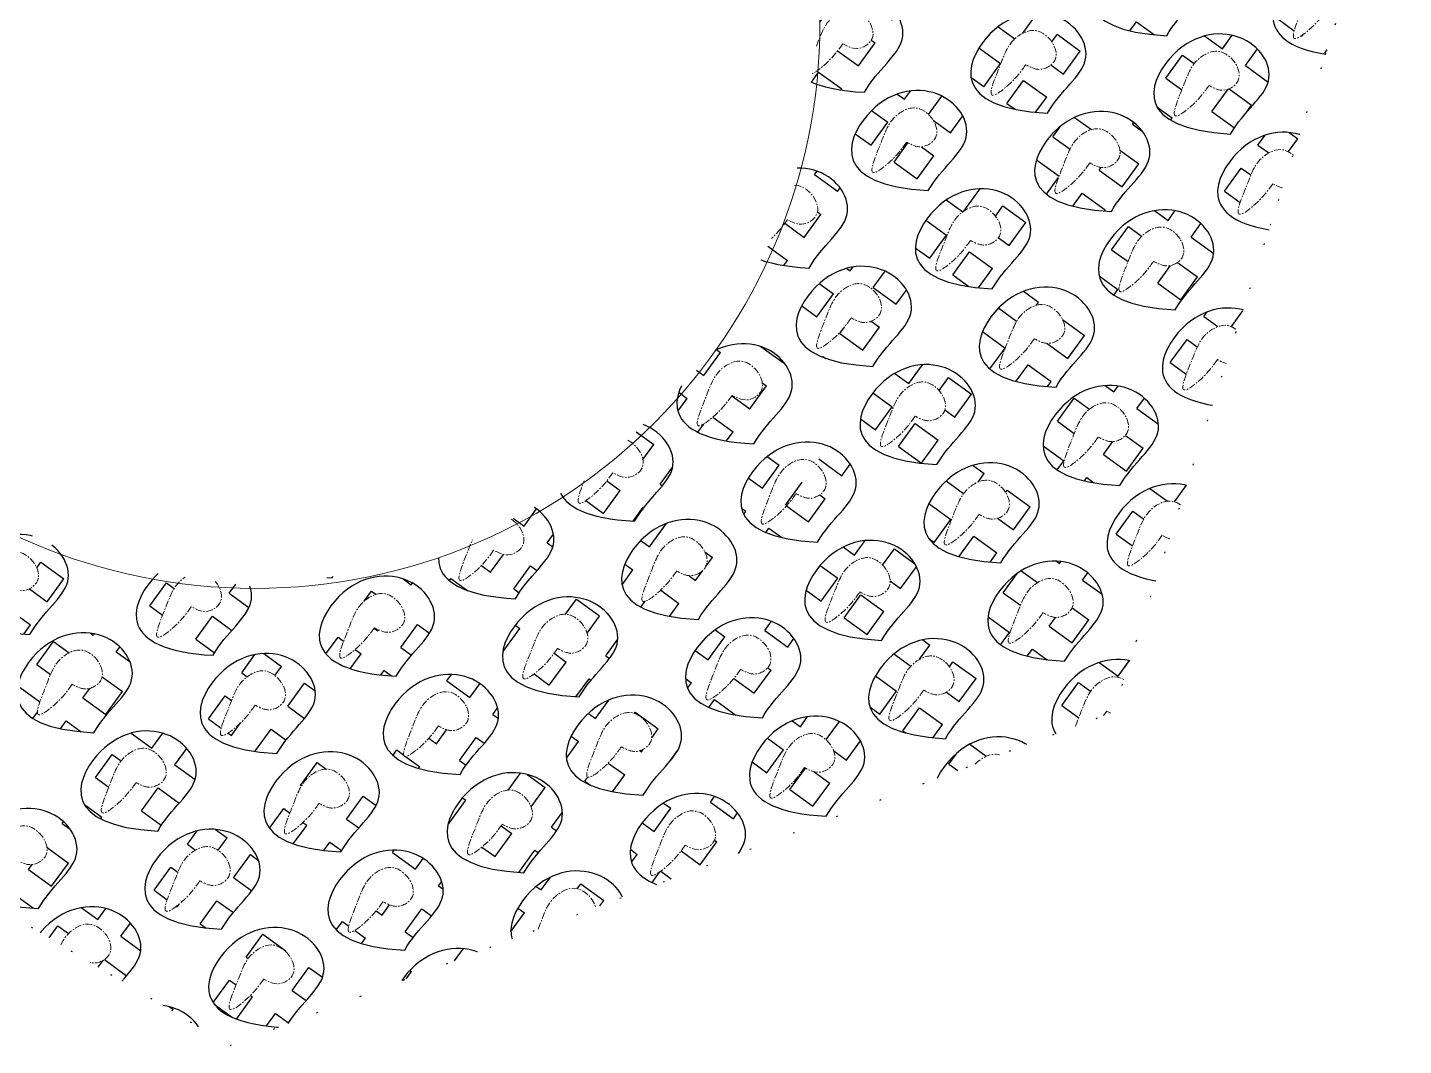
# Model space of a CAD drawing. Header units: metres. Extents: x 7423802 to 7424805, y 5547492 to 5548090.
# Drawn here: x 7424064.3 to 7424156.4, y 5547563.8 to 5547632 of the extents above; entities that cross this region are included whole.
import ezdxf
from ezdxf.lldxf.tags import DXFTag
from ezdxf.xclip import XClip

# ---------------------------------------------------------------- set-up
doc = ezdxf.new("R2010")
doc.units = ezdxf.units.M
doc.header["$XCLIPFRAME"] = 0
doc.linetypes.add('ACAD_ISO07W100', pattern=[3, 0, -3])
doc.linetypes.add('CENTER2', pattern=[1.125, 0.75, -0.125, 0.125, -0.125])
doc.layers.add('block1', color=7, linetype='Continuous')
doc.styles.get("Standard").update_dxf_attribs({"font": 'simplex.shx'})
tags = doc.linetypes.add('GAS_LINE', pattern='A,12.7,-5.08,["GAS",Standard,S=2.54,R=0,X=-2.54,Y=-1.27],-6.35', length=24.13).pattern_tags.tags
tags[6] = DXFTag(74, 10)

# ---------------------------------------------------------------- blocks, each defined once
blk = doc.blocks.new('hatch_spline')
at = {"transparency": 33554574}
h = blk.add_hatch(dxfattribs=at)
h.set_pattern_fill('SQUARE', color=2, angle=201)
h.set_pattern_definition([(201, (-7423979.264517278, -5547704.75986989), (1.137818239806329, -2.964117854128615), [3.175, -3.175]), (291, (-7423979.264517278, -5547704.75986989), (2.964117854128615, 1.137818239806329), [3.175, -3.175])])
edge = h.paths.add_edge_path()
edge.add_spline(control_points=[(-5.857893471606076, 0.9148234892636538), (0.5254013547673821, 9.689045410603285), (7.227854807861149, 1.473182311281562), (3.318091493099928, -7.221273535862565), (-4.501442330889404, -7.221273535862565), (-4.501442330889404, -1.717444008216262), (-5.857893471606076, 0.9148234892636538)], knot_values=[0, 0, 0, 0, 1, 2, 3, 4, 4, 4, 4], degree=3, periodic=0)
edge = h.paths.add_edge_path(flags=16)
edge.add_spline(control_points=[(0, 0), (-0.5021674792492153, -0.2794995014620303), (-1.621198675049943, -0.9023368500979467), (-1.728536812329649, -4.174091568120614), (2.982330547352031, -3.969654133719334), (3.366566966239177, 0.03243261858524715), (1.743348310546635, 1.995321945283214), (-1.195045324245114, 6.38195860637136), (-0.8642492587665467, 2.176036148728188), (-0.3018211806257893, 0.7599356237006007), (0, 0)], knot_values=[0, 0, 0, 0, 1.656528337866941, 3.691411657267192, 7.508038780660311, 9.966270607100121, 13.77390573239109, 16.91747088329315, 19.28498090402603, 22.02690629592761, 22.02690629592761, 22.02690629592761, 22.02690629592761], degree=3, periodic=0)
at = {"color": 6, "lineweight": -2}
blk.add_open_spline([(-5.857893471606076, 0.9148234892636538), (0.5254013547673821, 9.689045410603285), (7.227854807861149, 1.473182311281562), (3.318091493099928, -7.221273535862565), (-4.501442330889404, -7.221273535862565), (-4.501442330889404, -1.717444008216262), (-5.857893471606076, 0.9148234892636538)], degree=3, dxfattribs=at)
at = {"color": 4, "linetype": 'CENTER2', "lineweight": 20}
blk.add_spline([(0, 0), (-1.291781322099268, -1.037008751183748), (-1.291781322099268, -3.071892070583999), (2.52484580129385, -3.071892070583999), (3.112017821520567, -0.6848158817738295), (1.330927082337439, 2.680566864088178), (-0.802471905015409, 4.989378380589187), (-0.802471905015409, 2.621868359856308), (0, 0)], degree=3, dxfattribs=at)
blk = doc.blocks.new('block1')
at = {"layer": 'block1', "color": 2, "linetype": 'ACAD_ISO07W100', "lineweight": -3, "elevation": 208, "flags": 128}
blk.add_lwpolyline([(1.342236456461251, 1.280465233139694), (-33.61044885776937, 53.98387701995671), (-96.60827826801687, 59.51680701691657), (-140.2126013059169, 13.71284608542919), (-131.5884733581915, -48.93668896425515), (-77.23003866989166, -81.25542042031884), (-18.07030727155507, -58.90668431483209)], close=True, dxfattribs=at)
at = {"layer": 'block1', "color": 3, "linetype": 'GAS_LINE', "lineweight": 5}
blk.add_circle((-75.58591820951551, -12.78543201182038, 208), 37.85360475452168, dxfattribs=at)
at = {"layer": 'block1'}
ref = blk.add_blockref('hatch_spline', (-40.48681434057653, -7.582778305746615), dxfattribs=dict(at, xscale=0.6, yscale=0.6, zscale=0.6, rotation=123.0175297445409))
XClip(ref).set_block_clipping_path([(-25.601002658135258, -66.5056074373424), (-92.08325206430163, 15.283070288598537), (-69.58929342066403, 118.2553923688829), (24.94246362859849, 164.87110002711415), (120.32767792476807, 120.02761460840702), (135.31645039713476, 57.07130190730095), (58.981941139907576, 106.67672249116004), (56.784813417703845, 108.04128377884626), (38.693181058974005, 115.27227151207626), (19.25795576593373, 116.6384204197675), (0.33265775779727846, 112.00944209471345), (-16.277824059478007, 101.82679809629917), (-28.989362750551663, 87.06159816123545), (-36.589670133194886, 69.12198632955551), (-38.35391162650194, 49.71884748339653), (-34.113833076669835, 30.702641792595387), (-24.273807024001144, 13.88692793995142), (-9.772268033004366, 0.875405665487051), (84.04418934939895, -60.090530598536134), (79.79496500978712, -65.5220982953906)])
at = {"layer": 'block1', "xscale": 0.6, "yscale": 0.6, "zscale": 0.6, "rotation": 123.0175297445409}
for p in [(-28.22600074764341, -8.978819001466036), (-15.96518715471029, -10.37485969811678), (-23.94778073299676, -15.56228954717517), (-11.68696714099497, -16.95833024196327), (-31.93037431128323, -20.74971939623356), (-19.66956071835011, -22.14576009102166), (-27.65215429663658, -27.33318994008005), (-15.39134070370346, -28.72923063579947), (-35.63474787492305, -32.52061978913844), (-23.37393428198993, -33.91666048578918), (-31.35652785934508, -39.10409033391625), (-19.09571426734328, -40.50013103056699), (-39.33912143763155, -44.29152018297464), (-27.07830784469843, -45.68756087962538), (-47.32171501498669, -49.47895003203303), (-35.0609014229849, -50.87499072775245), (-22.8000878309831, -52.27103142347187), (-55.30430859327316, -54.66637988109142), (-43.04349500034004, -56.06242057681084), (-87.8085293546319, -57.06172833777964), (-30.78268140833825, -57.45846127253026), (-75.5477157626301, -58.45776903349906), (-63.28690217062831, -59.85380972921848), (-51.02608857769519, -61.24985042586923), (-95.79112293384969, -62.24915818683803), (-83.53030934091657, -63.64519888255745), (-71.26949574798346, -65.04123957827687), (-59.00868215598166, -66.43728027492762), (-79.25208932626992, -70.22866942733526), (-66.9912757333368, -71.62471012305468)]:
    blk.add_blockref('hatch_spline', p, dxfattribs=at)
at = {"layer": 'block1'}
ref = blk.add_blockref('hatch_spline', (-3.704373562708497, -11.77090039290488), dxfattribs=dict(at, xscale=0.6, yscale=0.6, zscale=0.6, rotation=123.0175297445409))
XClip(ref).set_block_clipping_path([(13.656242183875293, -18.90538981743157), (-52.82600722229108, 62.883287908509374), (-30.332048578653485, 165.85560998879373), (64.19970847060904, 212.471317647025), (159.58492276677862, 167.62783222831786), (174.5736952391453, 104.67151952721179), (98.23918598191813, 154.27694011107087), (96.0420582597144, 155.6415013987571), (77.95042590098456, 162.8724891319871), (58.51520060794428, 164.23863803967834), (39.58990259980783, 159.60965971462429), (22.979420782532543, 149.42701571621), (10.267882091458887, 134.6618157811463), (2.667574708815664, 116.72220394946635), (0.90333321550861, 97.31906510330737), (5.143411765340716, 78.30285941250622), (14.983437818009406, 61.487145559862256), (29.484976809006184, 48.47562328539789), (123.3014341914095, -12.490312978625298), (119.05220985179767, -17.92188067547977)])
ref = blk.add_blockref('hatch_spline', (-36.20859432592988, -14.16624885145575), dxfattribs=dict(at, xscale=0.6, yscale=0.6, zscale=0.6, rotation=123.0175297445409))
XClip(ref).set_block_clipping_path([(-12.515254375175573, -66.5056074373424), (-78.99750378134195, 15.283070288598537), (-56.50354513770435, 118.2553923688829), (38.028211911558174, 164.87110002711415), (133.41342620772775, 120.02761460840702), (148.40219868009444, 57.07130190730095), (72.06768942286726, 106.67672249116004), (69.87056170066353, 108.04128377884626), (51.77892934193369, 115.27227151207626), (32.343704048893414, 116.6384204197675), (13.418406040756963, 112.00944209471345), (-3.1920757765183225, 101.82679809629917), (-15.903614467591979, 87.06159816123545), (-23.5039218502352, 69.12198632955551), (-25.268163343542255, 49.71884748339653), (-21.02808479371015, 30.702641792595387), (-11.18805874104146, 13.88692793995142), (3.313480249955319, 0.875405665487051), (97.12993763235863, -60.090530598536134), (92.8807132927468, -65.5220982953906)])
ref = blk.add_blockref('hatch_spline', (0.5738464519381523, -18.35437093861401), dxfattribs=dict(at, xscale=0.6, yscale=0.6, zscale=0.6, rotation=123.0175297445409))
XClip(ref).set_block_clipping_path([(26.74199046578724, -18.90538981743157), (-39.740258940379135, 62.883287908509374), (-17.246300296741538, 165.85560998879373), (77.28545675252099, 212.471317647025), (172.67067104869056, 167.62783222831786), (187.65944352105726, 104.67151952721179), (111.32493426383007, 154.27694011107087), (109.12780654162634, 155.6415013987571), (91.0361741828965, 162.8724891319871), (71.60094888985623, 164.23863803967834), (52.675650881719775, 159.60965971462429), (36.06516906444449, 149.42701571621), (23.353630373370834, 134.6618157811463), (15.75332299072761, 116.72220394946635), (13.989081497420557, 97.31906510330737), (18.229160047252662, 78.30285941250622), (28.069186099921353, 61.487145559862256), (42.57072509091813, 48.47562328539789), (136.38718247332145, -12.490312978625298), (132.13795813370962, -17.92188067547977)])
ref = blk.add_blockref('hatch_spline', (-44.19118790328503, -19.35367869958282), dxfattribs=dict(at, xscale=0.6, yscale=0.6, zscale=0.6, rotation=123.0175297445409))
XClip(ref).set_block_clipping_path([(-12.515254375175573, -82.37234663777053), (-78.99750378134195, -0.5836689118295908), (-56.50354513770435, 102.38865316845477), (38.028211911558174, 149.00436082668602), (133.41342620772775, 104.16087540797889), (148.40219868009444, 41.20456270687282), (72.06768942286726, 90.8099832907319), (69.87056170066353, 92.17454457841814), (51.77892934193369, 99.40553231164813), (32.343704048893414, 100.77168121933937), (13.418406040756963, 96.14270289428532), (-3.1920757765183225, 85.96005889587104), (-15.903614467591979, 71.19485896080732), (-23.5039218502352, 53.25524712912738), (-25.268163343542255, 33.8521082829684), (-21.02808479371015, 14.835902592167258), (-11.18805874104146, -1.9798112604767084), (3.313480249955319, -14.991333534941077), (97.12993763235863, -75.95726979896426), (92.8807132927468, -81.38883749581873)])
ref = blk.add_blockref('hatch_spline', (-7.408747126348317, -23.54180078674108), dxfattribs=dict(at, xscale=0.6, yscale=0.6, zscale=0.6, rotation=123.0175297445409))
XClip(ref).set_block_clipping_path([(26.741990464855917, -34.77212902717292), (-39.74025894131046, 47.01654869876802), (-17.24630029767286, 149.98887077905238), (77.28545675158966, 196.60457843728364), (172.67067104775924, 151.7610930185765), (187.65944352012593, 88.80478031747043), (111.32493426289875, 138.41020090132952), (109.12780654069502, 139.77476218901575), (91.03617418196518, 147.00574992224574), (71.6009488889249, 148.37189882993698), (52.67565088078845, 143.74292050488293), (36.06516906351317, 133.56027650646865), (23.35363037243951, 118.79507657140493), (15.753322989796288, 100.855464739725), (13.989081496489234, 81.45232589356601), (18.22916004632134, 62.43612020276487), (28.06918609899003, 45.6204063501209), (42.57072508998681, 32.60888407565653), (136.38718247239012, -28.35705218836665), (132.1379581327783, -33.788619885221124)])
ref = blk.add_blockref('hatch_spline', (-39.91296788863838, -25.93714924529195), dxfattribs=dict(at, xscale=0.6, yscale=0.6, zscale=0.6, rotation=123.0175297445409))
XClip(ref).set_block_clipping_path([(0.5704939077841118, -82.37234663777053), (-65.91175549838226, -0.5836689118295908), (-43.417796854744665, 102.38865316845477), (51.11396019451786, 149.00436082668602), (146.49917449068744, 104.16087540797889), (161.48794696305413, 41.20456270687282), (85.15343770582695, 90.8099832907319), (82.95630998362321, 92.17454457841814), (64.86467762489337, 99.40553231164813), (45.4294523318531, 100.77168121933937), (26.504154323716648, 96.14270289428532), (9.893672506441362, 85.96005889587104), (-2.817866184632294, 71.19485896080732), (-10.418173567275517, 53.25524712912738), (-12.18241506058257, 33.8521082829684), (-7.942336510750465, 14.835902592167258), (1.8976895419182256, -1.9798112604767084), (16.399228532915004, -14.991333534941077), (110.21568591531832, -75.95726979896426), (105.96646157570649, -81.38883749581873)])
ref = blk.add_blockref('hatch_spline', (-3.130527110770345, -30.12527133245021), dxfattribs=dict(at, xscale=0.6, yscale=0.6, zscale=0.6, rotation=123.0175297445409))
XClip(ref).set_block_clipping_path([(39.82773874886334, -34.77212902717292), (-26.654510657303035, 47.01654869876802), (-4.160552013665438, 149.98887077905238), (90.37120503559709, 196.60457843728364), (185.75641933176666, 151.7610930185765), (200.74519180413336, 88.80478031747043), (124.41068254690617, 138.41020090132952), (122.21355482470244, 139.77476218901575), (104.1219224659726, 147.00574992224574), (84.68669717293233, 148.37189882993698), (65.76139916479588, 143.74292050488293), (49.15091734752059, 133.56027650646865), (36.439378656446934, 118.79507657140493), (28.83907127380371, 100.855464739725), (27.074829780496657, 81.45232589356601), (31.314908330328763, 62.43612020276487), (41.15493438299745, 45.6204063501209), (55.65647337399423, 32.60888407565653), (149.47293075639755, -28.35705218836665), (145.22370641678572, -33.788619885221124)])
ref = blk.add_blockref('hatch_spline', (-47.89556146692485, -31.12457909341902), dxfattribs=dict(at, xscale=0.6, yscale=0.6, zscale=0.6, rotation=123.0175297445409))
XClip(ref).set_block_clipping_path([(0.5704939068527892, -98.23908583819866), (-65.91175549931359, -16.45040811225772), (-43.41779685567599, 86.52191396802664), (51.113960193586536, 133.1376216262579), (146.49917448975611, 88.29413620755076), (161.4879469621228, 25.337823506444693), (85.15343770489562, 74.94324409030378), (82.95630998269189, 76.30780537799001), (64.86467762396205, 83.53879311122), (45.42945233092178, 84.90494201891124), (26.504154322785325, 80.2759636938572), (9.89367250551004, 70.09331969544291), (-2.8178661855636165, 55.328119760379195), (-10.41817356820684, 37.388507928699255), (-12.182415061513893, 17.985369082540274), (-7.942336511681788, -1.03083660826087), (1.897689540986903, -17.846550460904837), (16.39922853198368, -30.858072735369205), (110.215685914387, -91.82400899939239), (105.96646157477517, -97.25557669624686)])
ref = blk.add_blockref('hatch_spline', (-11.11312068905681, -35.3127011815086), dxfattribs=dict(at, xscale=0.6, yscale=0.6, zscale=0.6, rotation=123.0175297445409))
XClip(ref).set_block_clipping_path([(39.82773874979466, -50.63886822760105), (-26.654510656371713, 31.14980949833989), (-4.160552012734115, 134.12213157862425), (90.37120503652841, 180.7378392368555), (185.756419332698, 135.89435381814837), (200.74519180506468, 72.9380411170423), (124.4106825478375, 122.54346170090139), (122.21355482563376, 123.90802298858762), (104.12192246690392, 131.1390107218176), (84.68669717386365, 132.50515962950885), (65.7613991657272, 127.8761813044548), (49.15091734845191, 117.69353730604053), (36.439378657378256, 102.9283373709768), (28.839071274735034, 84.98872553929687), (27.07482978142798, 65.58558669313788), (31.314908331260085, 46.56938100233674), (41.154934383928776, 29.753667149692774), (55.656473374925554, 16.742144875228405), (149.47293075732887, -44.22379138879478), (145.22370641771704, -49.65535908564925)])
ref = blk.add_blockref('hatch_spline', (-43.6173414522782, -37.70804963819683), dxfattribs=dict(at, xscale=0.6, yscale=0.6, zscale=0.6, rotation=123.0175297445409))
XClip(ref).set_block_clipping_path([(13.656242187833413, -98.23908583819866), (-52.82600721833296, -16.45040811225772), (-30.332048574695364, 86.52191396802664), (64.19970847456716, 133.1376216262579), (159.58492277073674, 88.29413620755076), (174.57369524310343, 25.337823506444693), (98.23918598587625, 74.94324409030378), (96.04205826367252, 76.30780537799001), (77.95042590494268, 83.53879311122), (58.5152006119024, 84.90494201891124), (39.58990260376595, 80.2759636938572), (22.979420786490664, 70.09331969544291), (10.267882095417008, 55.328119760379195), (2.667574712773785, 37.388507928699255), (0.903333219466731, 17.985369082540274), (5.143411769298837, -1.03083660826087), (14.983437821967527, -17.846550460904837), (29.484976812964305, -30.858072735369205), (123.30143419536762, -91.82400899939239), (119.05220985575579, -97.25557669624686)])
ref = blk.add_blockref('hatch_spline', (-6.834900674410164, -41.89617172535509), dxfattribs=dict(at, xscale=0.6, yscale=0.6, zscale=0.6, rotation=123.0175297445409))
XClip(ref).set_block_clipping_path([(52.913487028796226, -50.63886822760105), (-13.568762377370149, 31.14980949833989), (8.925196266267449, 134.12213157862425), (103.45695331552997, 180.7378392368555), (198.84216761169955, 135.89435381814837), (213.83094008406624, 72.9380411170423), (137.49643082683906, 122.54346170090139), (135.29930310463533, 123.90802298858762), (117.20767074590549, 131.1390107218176), (97.77244545286521, 132.50515962950885), (78.84714744472876, 127.8761813044548), (62.236665627453476, 117.69353730604053), (49.52512693637982, 102.9283373709768), (41.9248195537366, 84.98872553929687), (40.16057806042954, 65.58558669313788), (44.40065661026165, 46.56938100233674), (54.24068266293034, 29.753667149692774), (68.74222165392712, 16.742144875228405), (162.55867903633043, -44.22379138879478), (158.3094546967186, -49.65535908564925)])
ref = blk.add_blockref('hatch_spline', (-51.59993502963334, -42.89547948632389), dxfattribs=dict(at, xscale=0.6, yscale=0.6, zscale=0.6, rotation=123.0175297445409))
XClip(ref).set_block_clipping_path([(13.656242187833413, -114.10582503676414), (-52.82600721833296, -32.3171473108232), (-30.332048574695364, 70.65517476946115), (64.19970847456716, 117.27088242769241), (159.58492277073674, 72.42739700898528), (174.57369524310343, 9.47108430787921), (98.23918598587625, 59.076504891738296), (96.04205826367252, 60.441066179424524), (77.95042590494268, 67.67205391265452), (58.5152006119024, 69.03820282034576), (39.58990260376595, 64.40922449529171), (22.979420786490664, 54.22658049687743), (10.267882095417008, 39.46138056181371), (2.667574712773785, 21.521768730133772), (0.903333219466731, 2.1186298839747906), (5.143411769298837, -16.897575806826353), (14.983437821967527, -33.71328965947032), (29.484976812964305, -46.72481193393469), (123.30143419536762, -107.69074819795787), (119.05220985575579, -113.12231589481235)])
ref = blk.add_blockref('hatch_spline', (-84.1041557919234, -45.29082794394344), dxfattribs=dict(at, xscale=0.6, yscale=0.6, zscale=0.6, rotation=123.0175297445409))
XClip(ref).set_block_clipping_path([(-12.515254372148775, -161.70604265667498), (-78.99750377831515, -79.91736493073404), (-56.50354513467755, 23.05495714955032), (38.02821191458497, 69.67066480778158), (133.41342621075455, 24.827179389074445), (148.40219868312124, -38.12913331203163), (72.06768942589406, 11.47628727182746), (69.87056170369033, 12.840848559513688), (51.77892934496049, 20.071836292743683), (32.34370405192021, 21.437985200434923), (13.418406043783762, 16.809006875380874), (-3.192075773491524, 6.626362876966596), (-15.90361446456518, -8.138837058097124), (-23.503921847208403, -26.078448889777064), (-25.268163340515457, -45.481587735936046), (-21.02808479068335, -64.49779342673719), (-11.18805873801466, -81.31350727938116), (3.3134802529821172, -94.32502955384552), (97.12993763538543, -155.2909658178687), (92.8807132957736, -160.72253351472318)])
ref = blk.add_blockref('hatch_spline', (-71.84334219992161, -46.68686864059418), dxfattribs=dict(at, xscale=0.6, yscale=0.6, zscale=0.6, rotation=123.0175297445409))
XClip(ref).set_block_clipping_path([(0.5704939098795876, -145.8393034581095), (-65.91175549628679, -64.05062573216856), (-43.41779685264919, 38.9216963481158), (51.113960196613334, 85.53740400634706), (146.4991744927829, 40.69391858763993), (161.4879469651496, -22.262394113466144), (85.15343770792242, 27.343026470392942), (82.95630998571869, 28.70758775807917), (64.86467762698885, 35.938575491309166), (45.429452333948575, 37.304724399000406), (26.504154325812124, 32.67574607394636), (9.893672508536838, 22.49310207553208), (-2.817866182536818, 7.727902140468359), (-10.418173565180041, -10.211709691211581), (-12.182415058487095, -29.614848537370563), (-7.942336508654989, -48.631054228171706), (1.8976895440137014, -65.44676808081567), (16.39922853501048, -78.45829035528004), (110.2156859174138, -139.42422661930323), (105.96646157780197, -144.8557943161577)])
ref = blk.add_blockref('hatch_spline', (-14.81749425269663, -47.08360157441348), dxfattribs=dict(at, xscale=0.6, yscale=0.6, zscale=0.6, rotation=123.0175297445409))
XClip(ref).set_block_clipping_path([(52.913487028796226, -66.50560742802918), (-13.568762377370149, 15.283070297911763), (8.925196266267449, 118.25539237819612), (103.45695331552997, 164.87110003642738), (198.84216761169955, 120.02761461772025), (213.83094008406624, 57.071301916614175), (137.49643082683906, 106.67672250047326), (135.29930310463533, 108.04128378815949), (117.20767074590549, 115.27227152138948), (97.77244545286521, 116.63842042908072), (78.84714744472876, 112.00944210402668), (62.236665627453476, 101.8267981056124), (49.52512693637982, 87.06159817054868), (41.9248195537366, 69.12198633886874), (40.16057806042954, 49.718847492709756), (44.40065661026165, 30.702641801908612), (54.24068266293034, 13.886927949264646), (68.74222165392712, 0.8754056748002768), (162.55867903633043, -60.09053058922291), (158.3094546967186, -65.52209828607738)])
ref = blk.add_blockref('hatch_spline', (-59.58252860791981, -48.08290933538228), dxfattribs=dict(at, xscale=0.6, yscale=0.6, zscale=0.6, rotation=123.0175297445409))
XClip(ref).set_block_clipping_path([(13.656242187833413, -129.97256424836814), (-52.82600721833296, -48.1838865224272), (-30.332048574695364, 54.788435557857156), (64.19970847456716, 101.40414321608841), (159.58492277073674, 56.56065779738128), (174.57369524310343, -6.39565490372479), (98.23918598587625, 43.209765680134296), (96.04205826367252, 44.574326967820525), (77.95042590494268, 51.80531470105052), (58.5152006119024, 53.17146360874176), (39.58990260376595, 48.54248528368771), (22.979420786490664, 38.35984128527343), (10.267882095417008, 23.594641350209713), (2.667574712773785, 5.655029518529773), (0.903333219466731, -13.748109327629209), (5.143411769298837, -32.76431501843035), (14.983437821967527, -49.58002887107432), (29.484976812964305, -62.59155114553869), (123.30143419536762, -123.55748740956187), (119.05220985575579, -128.98905510641634)])
ref = blk.add_blockref('hatch_spline', (-92.08674937020987, -50.47825779300183), dxfattribs=dict(at, xscale=0.6, yscale=0.6, zscale=0.6, rotation=123.0175297445409))
XClip(ref).set_block_clipping_path([(-12.515254371217452, -177.5727818571031), (-78.99750377738383, -95.78410413116217), (-56.50354513374623, 7.1882179491221905), (38.028211915516295, 53.80392560735345), (133.41342621168587, 8.960440188646317), (148.40219868405256, -53.995872512459755), (72.06768942682538, -4.390451928600669), (69.87056170462165, -3.02589064091444), (51.77892934589181, 4.205097092315555), (32.343704052851535, 5.571246000006795), (13.418406044715084, 0.9422676749527454), (-3.1920757725602016, -9.240376323461533), (-15.903614463633858, -24.005576258525252), (-23.50392184627708, -41.94518809020519), (-25.268163339584135, -61.348326936364174), (-21.02808478975203, -80.36453262716532), (-11.188058737083338, -97.18024647980928), (3.31348025391344, -110.19176875427365), (97.12993763631675, -171.15770501829684), (92.88071329670493, -176.5892727151513)])
ref = blk.add_blockref('hatch_spline', (-79.82593577727675, -51.87429848872125), dxfattribs=dict(at, xscale=0.6, yscale=0.6, zscale=0.6, rotation=123.0175297445409))
XClip(ref).set_block_clipping_path([(0.5704939098795876, -161.70604265667498), (-65.91175549628679, -79.91736493073404), (-43.41779685264919, 23.05495714955032), (51.113960196613334, 69.67066480778158), (146.4991744927829, 24.827179389074445), (161.4879469651496, -38.12913331203163), (85.15343770792242, 11.47628727182746), (82.95630998571869, 12.840848559513688), (64.86467762698885, 20.071836292743683), (45.429452333948575, 21.437985200434923), (26.504154325812124, 16.809006875380874), (9.893672508536838, 6.626362876966596), (-2.817866182536818, -8.138837058097124), (-10.418173565180041, -26.078448889777064), (-12.182415058487095, -45.481587735936046), (-7.942336508654989, -64.49779342673719), (1.8976895440137014, -81.31350727938116), (16.39922853501048, -94.32502955384552), (110.2156859174138, -155.2909658178687), (105.96646157780197, -160.72253351472318)])
ref = blk.add_blockref('hatch_spline', (-67.56512218527496, -53.27033918444067), dxfattribs=dict(at, xscale=0.6, yscale=0.6, zscale=0.6, rotation=123.0175297445409))
XClip(ref).set_block_clipping_path([(13.656242189812474, -145.83930344693363), (-52.8260072163539, -64.05062572099268), (-30.332048572716303, 38.92169635929167), (64.19970847654622, 85.53740401752293), (159.5849227727158, 40.6939185988158), (174.5736952450825, -22.262394102290273), (98.23918598785531, 27.343026481568813), (96.04205826565158, 28.707587769255042), (77.95042590692174, 35.93857550248504), (58.51520061388146, 37.30472441017628), (39.58990260574501, 32.67574608512223), (22.979420788469724, 22.49310208670795), (10.267882097396068, 7.72790215164423), (2.6675747147528455, -10.21170968003571), (0.9033332214457914, -29.61484852619469), (5.143411771277897, -48.631054216995835), (14.983437823946588, -65.4467680696398), (29.484976814943366, -78.45829034410417), (123.30143419734668, -139.42422660812736), (119.05220985773485, -144.85579430498183)])
ref = blk.add_blockref('hatch_spline', (-10.53927423804998, -53.66707212012261), dxfattribs=dict(at, xscale=0.6, yscale=0.6, zscale=0.6, rotation=123.0175297445409))
XClip(ref).set_block_clipping_path([(65.99923531187233, -66.5056074373424), (-0.48301409429404885, 15.283070288598537), (22.01094454934355, 118.2553923688829), (116.54270159860607, 164.87110002711415), (211.92791589477565, 120.02761460840702), (226.91668836714234, 57.07130190730095), (150.58217910991516, 106.67672249116004), (148.38505138771143, 108.04128377884626), (130.2934190289816, 115.27227151207626), (110.85819373594131, 116.6384204197675), (91.93289572780486, 112.00944209471345), (75.32241391052958, 101.82679809629917), (62.61087521945592, 87.06159816123545), (55.0105678368127, 69.12198632955551), (53.24632634350564, 49.71884748339653), (57.48640489333775, 30.702641792595387), (67.32643094600644, 13.88692793995142), (81.82796993700322, 0.875405665487051), (175.64442731940653, -60.090530598536134), (171.3952029797947, -65.5220982953906)])
ref = blk.add_blockref('hatch_spline', (-18.52186781540513, -58.85450196824968), dxfattribs=dict(at, xscale=0.6, yscale=0.6, zscale=0.6, rotation=123.0175297445409))
XClip(ref).set_block_clipping_path([(65.99923531187233, -82.37234662659466), (-0.48301409429404885, -0.5836689006537199), (22.01094454934355, 102.38865317963064), (116.54270159860607, 149.0043608378619), (211.92791589477565, 104.16087541915476), (226.91668836714234, 41.20456271804869), (150.58217910991516, 90.80998330190778), (148.38505138771143, 92.174544589594), (130.2934190289816, 99.405532322824), (110.85819373594131, 100.77168123051524), (91.93289572780486, 96.14270290546119), (75.32241391052958, 85.96005890704691), (62.61087521945592, 71.1948589719832), (55.0105678368127, 53.255247140303254), (53.24632634350564, 33.85210829414427), (57.48640489333775, 14.83590260334313), (67.32643094600644, -1.9798112493008375), (81.82796993700322, -14.991333523765206), (175.64442731940653, -75.95726978778839), (171.3952029797947, -81.38883748464286)])
ref = blk.add_blockref('hatch_spline', (-38.7652749856934, -62.64589112065732), dxfattribs=dict(at, xscale=0.6, yscale=0.6, zscale=0.6, rotation=123.0175297445409))
XClip(ref).set_block_clipping_path([(52.913487030775286, -114.10582503676414), (-13.568762375391088, -32.3171473108232), (8.92519626824651, 70.65517476946115), (103.45695331750903, 117.27088242769241), (198.8421676136786, 72.42739700898528), (213.8309400860453, 9.47108430787921), (137.49643082881812, 59.076504891738296), (135.2993031066144, 60.441066179424524), (117.20767074788455, 67.67205391265452), (97.77244545484427, 69.03820282034576), (78.84714744670782, 64.40922449529171), (62.23666562943254, 54.22658049687743), (49.52512693835888, 39.46138056181371), (41.92481955571566, 21.521768730133772), (40.160578062408604, 2.1186298839747906), (44.40065661224071, -16.897575806826353), (54.2406826649094, -33.71328965947032), (68.74222165590618, -46.72481193393469), (162.5586790383095, -107.69074819795787), (158.30945469869766, -113.12231589481235)])
ref = blk.add_blockref('hatch_spline', (-26.5044613936916, -64.04193181730807), dxfattribs=dict(at, xscale=0.6, yscale=0.6, zscale=0.6, rotation=123.0175297445409))
XClip(ref).set_block_clipping_path([(65.99923531280365, -98.23908583819866), (-0.48301409336272627, -16.45040811225772), (22.01094455027487, 86.52191396802664), (116.5427015995374, 133.1376216262579), (211.92791589570697, 88.29413620755076), (226.91668836807366, 25.337823506444693), (150.58217911084648, 74.94324409030378), (148.38505138864275, 76.30780537799001), (130.2934190299129, 83.53879311122), (110.85819373687264, 84.90494201891124), (91.93289572873618, 80.2759636938572), (75.3224139114609, 70.09331969544291), (62.61087522038724, 55.328119760379195), (55.01056783774402, 37.388507928699255), (53.246326344436966, 17.985369082540274), (57.48640489426907, -1.03083660826087), (67.32643094693776, -17.846550460904837), (81.82796993793454, -30.858072735369205), (175.64442732033785, -91.82400899939239), (171.39520298072603, -97.25557669624686)])
ref = blk.add_blockref('hatch_spline', (-46.74786856397986, -67.83332096971571), dxfattribs=dict(at, xscale=0.6, yscale=0.6, zscale=0.6, rotation=123.0175297445409))
XClip(ref).set_block_clipping_path([(52.913487031823024, -129.97256424836814), (-13.56876237434335, -48.1838865224272), (8.925196269294247, 54.788435557857156), (103.45695331855677, 101.40414321608841), (198.84216761472635, 56.56065779738128), (213.83094008709304, -6.39565490372479), (137.49643082986586, 43.209765680134296), (135.29930310766213, 44.574326967820525), (117.20767074893229, 51.80531470105052), (97.77244545589201, 53.17146360874176), (78.84714744775556, 48.54248528368771), (62.236665630480275, 38.35984128527343), (49.52512693940662, 23.594641350209713), (41.924819556763396, 5.655029518529773), (40.16057806345634, -13.748109327629209), (44.40065661328845, -32.76431501843035), (54.24068266595714, -49.58002887107432), (68.74222165695392, -62.59155114553869), (162.55867903935723, -123.55748740956187), (158.3094546997454, -128.98905510641634)])
ref = blk.add_blockref('hatch_spline', (-91.51290291920304, -68.83262873161584), dxfattribs=dict(at, xscale=0.6, yscale=0.6, zscale=0.6, rotation=123.0175297445409))
XClip(ref).set_block_clipping_path([(13.656242191791534, -193.43952106684446), (-52.82600721437484, -111.65084334090352), (-30.332048570737243, -8.678521260619164), (64.19970847852528, 37.937186397612095), (159.58492277469486, -6.9062990210950375), (174.57369524706155, -69.86261172220111), (98.23918598983437, -20.257191138342023), (96.04205826763064, -18.892629850655794), (77.9504259089008, -11.6616421174258), (58.51520061586052, -10.295493209734559), (39.58990260772407, -14.924471534788609), (22.979420790448785, -25.107115533202887), (10.267882099375129, -39.872315468266606), (2.667574716731906, -57.81192729994655), (0.9033332234248519, -77.21506614610553), (5.1434117732569575, -96.23127183690667), (14.983437825925648, -113.04698568955064), (29.484976816922426, -126.058507964015), (123.30143419932574, -187.0244442280382), (119.05220985971391, -192.45601192489266)])
ref = blk.add_blockref('hatch_spline', (-34.48705497104675, -69.22936166636646), dxfattribs=dict(at, xscale=0.6, yscale=0.6, zscale=0.6, rotation=123.0175297445409))
XClip(ref).set_block_clipping_path([(65.99923531385139, -114.10582503676414), (-0.4830140923149884, -32.3171473108232), (22.01094455132261, 70.65517476946115), (116.54270160058513, 117.27088242769241), (211.9279158967547, 72.42739700898528), (226.9166883691214, 9.47108430787921), (150.58217911189422, 59.076504891738296), (148.3850513896905, 60.441066179424524), (130.29341903096065, 67.67205391265452), (110.85819373792037, 69.03820282034576), (91.93289572978392, 64.40922449529171), (75.32241391250864, 54.22658049687743), (62.61087522143498, 39.46138056181371), (55.01056783879176, 21.521768730133772), (53.246326345484704, 2.1186298839747906), (57.48640489531681, -16.897575806826353), (67.3264309479855, -33.71328965947032), (81.82796993898228, -46.72481193393469), (175.6444273213856, -107.69074819795787), (171.39520298177376, -113.12231589481235)])
ref = blk.add_blockref('hatch_spline', (-54.73046214133501, -73.0207508187741), dxfattribs=dict(at, xscale=0.6, yscale=0.6, zscale=0.6, rotation=123.0175297445409))
XClip(ref).set_block_clipping_path([(52.91348703287076, -145.83930344693363), (-13.568762373295613, -64.05062572099268), (8.925196270341985, 38.92169635929167), (103.45695331960451, 85.53740401752293), (198.8421676157741, 40.6939185988158), (213.83094008814078, -22.262394102290273), (137.4964308309136, 27.343026481568813), (135.29930310870986, 28.707587769255042), (117.20767074998002, 35.93857550248504), (97.77244545693975, 37.30472441017628), (78.8471474488033, 32.67574608512223), (62.23666563152801, 22.49310208670795), (49.525126940454356, 7.72790215164423), (41.924819557811134, -10.21170968003571), (40.16057806450408, -29.61484852619469), (44.400656614336185, -48.631054216995835), (54.240682667004876, -65.4467680696398), (68.74222165800165, -78.45829034410417), (162.55867904040497, -139.42422660812736), (158.30945470079314, -144.85579430498183)])
ref = blk.add_blockref('hatch_spline', (-87.2346829045564, -75.41609927639365), dxfattribs=dict(at, xscale=0.6, yscale=0.6, zscale=0.6, rotation=123.0175297445409))
XClip(ref).set_block_clipping_path([(26.74199047277216, -193.43952106684446), (-39.740258933394216, -111.65084334090352), (-17.24630028975662, -8.678521260619164), (77.2854567595059, 37.937186397612095), (172.67067105567548, -6.9062990210950375), (187.65944352804217, -69.86261172220111), (111.32493427081499, -20.257191138342023), (109.12780654861126, -18.892629850655794), (91.03617418988142, -11.6616421174258), (71.60094889684115, -10.295493209734559), (52.675650888704695, -14.924471534788609), (36.06516907142941, -25.107115533202887), (23.353630380355753, -39.872315468266606), (15.75332299771253, -57.81192729994655), (13.989081504405476, -77.21506614610553), (18.229160054237582, -96.23127183690667), (28.069186106906272, -113.04698568955064), (42.57072509790305, -126.058507964015), (136.38718248030636, -187.0244442280382), (132.13795814069454, -192.45601192489266)])
ref = blk.add_blockref('hatch_spline', (-74.97386931069195, -76.81213997211307), dxfattribs=dict(at, xscale=0.6, yscale=0.6, zscale=0.6, rotation=123.0175297445409))
XClip(ref).set_block_clipping_path([(39.82773875480052, -177.5727818571031), (-26.654510651365854, -95.78410413116217), (-4.160552007728256, 7.1882179491221905), (90.37120504153427, 53.80392560735345), (185.75641933770385, 8.960440188646317), (200.74519181007054, -53.995872512459755), (124.41068255284335, -4.390451928600669), (122.21355483063962, -3.02589064091444), (104.12192247190978, 4.205097092315555), (84.68669717886951, 5.571246000006795), (65.76139917073306, 0.9422676749527454), (49.15091735345777, -9.240376323461533), (36.439378662384115, -24.005576258525252), (28.839071279740892, -41.94518809020519), (27.07482978643384, -61.348326936364174), (31.314908336265944, -80.36453262716532), (41.154934388934635, -97.18024647980928), (55.65647337993141, -110.19176875427365), (149.47293076233473, -171.15770501829684), (145.2237064227229, -176.5892727151513)])
ref = blk.add_blockref('hatch_spline', (-62.71305571869016, -78.2081806678325), dxfattribs=dict(at, xscale=0.6, yscale=0.6, zscale=0.6, rotation=123.0175297445409))
XClip(ref).set_block_clipping_path([(52.913487033802085, -161.70604265667498), (-13.56876237236429, -79.91736493073404), (8.925196271273308, 23.05495714955032), (103.45695332053583, 69.67066480778158), (198.8421676167054, 24.827179389074445), (213.8309400890721, -38.12913331203163), (137.49643083184492, 11.47628727182746), (135.2993031096412, 12.840848559513688), (117.20767075091135, 20.071836292743683), (97.77244545787107, 21.437985200434923), (78.84714744973462, 16.809006875380874), (62.236665632459335, 6.626362876966596), (49.52512694138568, -8.138837058097124), (41.924819558742456, -26.078448889777064), (40.1605780654354, -45.481587735936046), (44.40065661526751, -64.49779342673719), (54.2406826679362, -81.31350727938116), (68.74222165893298, -94.32502955384552), (162.5586790413363, -155.2909658178687), (158.30945470172446, -160.72253351472318)])
ref = blk.add_blockref('hatch_spline', (-82.95646288990974, -81.99956982117146), dxfattribs=dict(at, xscale=0.6, yscale=0.6, zscale=0.6, rotation=123.0175297445409))
XClip(ref).set_block_clipping_path([(39.8277387538692, -193.43952106684446), (-26.654510652297176, -111.65084334090352), (-4.160552008659579, -8.678521260619164), (90.37120504060294, 37.937186397612095), (185.75641933677252, -6.9062990210950375), (200.74519180913921, -69.86261172220111), (124.41068255191203, -20.257191138342023), (122.2135548297083, -18.892629850655794), (104.12192247097846, -11.6616421174258), (84.68669717793819, -10.295493209734559), (65.76139916980173, -14.924471534788609), (49.15091735252645, -25.107115533202887), (36.43937866145279, -39.872315468266606), (28.83907127880957, -57.81192729994655), (27.074829785502516, -77.21506614610553), (31.31490833533462, -96.23127183690667), (41.15493438800331, -113.04698568955064), (55.65647337900009, -126.058507964015), (149.4729307614034, -187.0244442280382), (145.22370642179158, -192.45601192489266)])
ref = blk.add_blockref('hatch_spline', (-70.69564929697663, -83.39561051689088), dxfattribs=dict(at, xscale=0.6, yscale=0.6, zscale=0.6, rotation=123.0175297445409))
XClip(ref).set_block_clipping_path([(52.913487033802085, -177.5727818571031), (-13.56876237236429, -95.78410413116217), (8.925196271273308, 7.1882179491221905), (103.45695332053583, 53.80392560735345), (198.8421676167054, 8.960440188646317), (213.8309400890721, -53.995872512459755), (137.49643083184492, -4.390451928600669), (135.2993031096412, -3.02589064091444), (117.20767075091135, 4.205097092315555), (97.77244545787107, 5.571246000006795), (78.84714744973462, 0.9422676749527454), (62.236665632459335, -9.240376323461533), (49.52512694138568, -24.005576258525252), (41.924819558742456, -41.94518809020519), (40.1605780654354, -61.348326936364174), (44.40065661526751, -80.36453262716532), (54.2406826679362, -97.18024647980928), (68.74222165893298, -110.19176875427365), (162.5586790413363, -171.15770501829684), (158.30945470172446, -176.5892727151513)])

msp = doc.modelspace()

# ---------------------------------------------------------------- block references
at = {"layer": 'block1'}
msp.add_blockref('block1', (7424155.08186825, 5547645.059627198, 208), dxfattribs=at)

doc.saveas('drawing.dxf')
